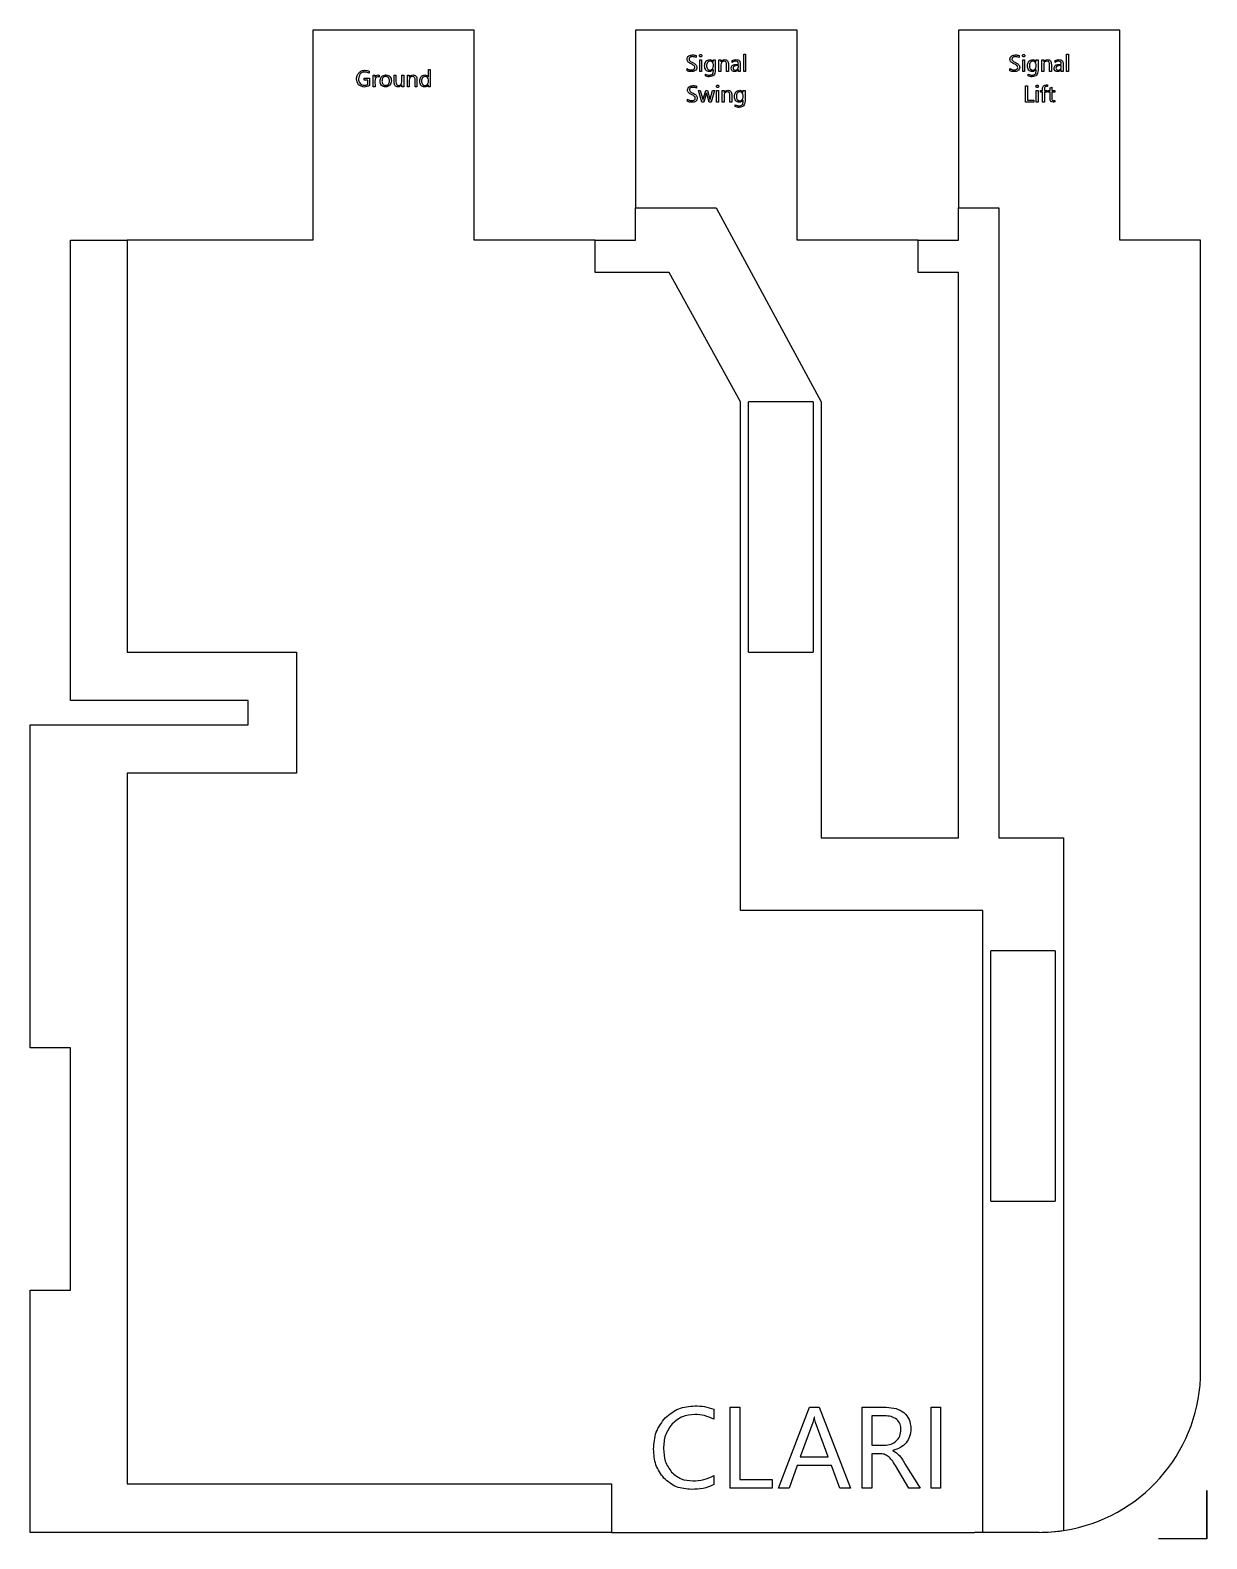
# Model space of a CAD drawing. Header units: millimetres. Extents: x 6 to 36, y -4.2 to 14.8.
# Drawn here: x 28.71 to 36, y -4.15 to 5.19 of the extents above; entities that cross this region are included whole.
import ezdxf

# ---------------------------------------------------------------- set-up
doc = ezdxf.new("R2010")
doc.units = ezdxf.units.MM
doc.layers.add('CUT', color=20, linetype='Continuous')
doc.layers.add('RASTER', color=100, linetype='Continuous')

msp = doc.modelspace()

# ---------------------------------------------------------------- linework, layer by layer
at = {"layer": 'CUT', "linetype": 'Continuous', "lineweight": 25}
for p, q in [((30.457, 5.1901), (30.457, 3.8901)), ((31.457, 5.1901), (30.457, 5.1901)), ((31.457, 3.8901), (31.457, 5.1901)), ((32.457, 5.1901), (32.457, 4.0901)), ((33.457, 5.1901), (32.457, 5.1901)), ((33.457, 3.8901), (33.457, 5.1901)), ((34.457, 5.1901), (34.457, 4.0901)), ((35.457, 5.1901), (34.457, 5.1901)), ((35.457, 3.8901), (35.457, 5.1901)), ((32.457, 3.8901), (32.457, 4.0901)), ((34.457, 3.8901), (34.457, 4.0901)), ((28.957, 1.0401), (28.957, 3.8901)), ((28.957, 3.8901), (29.307, 3.8901)), ((30.457, 3.8901), (29.307, 3.8901)), ((32.207, 3.8901), (31.457, 3.8901)), ((32.207, 3.8901), (32.457, 3.8901)), ((34.207, 3.8901), (33.457, 3.8901)), ((34.207, 3.8901), (34.457, 3.8901)), ((35.957, 3.8901), (35.457, 3.8901)), ((35.957, -3.1099), (35.957, 3.8901)), ((33.157, 1.3401), (33.157, 2.8901)), ((33.557, 2.8901), (33.157, 2.8901)), ((33.557, 2.8901), (33.557, 1.3401)), ((33.157, 1.3401), (33.557, 1.3401)), ((30.057, 1.0401), (28.957, 1.0401)), ((30.057, 0.8901), (30.057, 1.0401)), ((28.707, 0.8901), (30.057, 0.8901)), ((28.707, -1.1099), (28.707, 0.8901)), ((34.657, -2.0599), (34.657, -0.5099)), ((35.057, -0.5099), (34.657, -0.5099)), ((35.057, -0.5099), (35.057, -2.0599)), ((28.957, -1.1099), (28.707, -1.1099)), ((28.957, -2.6099), (28.957, -1.1099)), ((34.657, -2.0599), (35.057, -2.0599)), ((28.707, -2.6099), (28.957, -2.6099)), ((28.707, -4.1099), (28.707, -2.6099)), ((32.307, -4.1099), (28.707, -4.1099)), ((32.307, -4.1099), (34.557, -4.1099)), ((34.957, -4.1099), (34.557, -4.1099))]:
    msp.add_line(p, q, dxfattribs=at)
at = {"layer": 'CUT'}
for q in [(35.9955, -3.8501), (35.6955, -4.1501)]:
    msp.add_line((35.9955, -4.1501), q, dxfattribs=at)
at = {"layer": 'CUT', "linetype": 'Continuous', "lineweight": 25}
for start, end in [(281.53696, 0), (270, 281.53696)]:
    msp.add_arc((34.957, -3.1099), 1, start, end, dxfattribs=at)
at = {"layer": 'RASTER', "linetype": 'Continuous', "lineweight": 25}
for p, q in [((32.7757, 4.9391), (32.7757, 4.9529)), ((32.8321, 5.0332), (32.8321, 5.02)), ((32.8547, 4.9351), (32.8547, 5.0065)), ((32.8547, 5.0065), (32.8661, 5.0065)), ((32.8661, 5.0065), (32.8661, 4.9351)), ((32.9388, 5.0065), (32.9502, 5.0065)), ((32.9388, 4.9966), (32.9388, 5.0065)), ((32.9388, 4.9674), (32.9388, 4.9779)), ((32.9502, 5.0065), (32.9502, 4.9408)), ((32.9734, 5.0065), (32.9848, 5.0065)), ((32.9734, 4.9351), (32.9734, 5.0065)), ((32.9848, 5.0065), (32.9848, 4.9947)), ((32.9848, 4.9758), (32.9848, 4.9351)), ((33.0212, 4.9351), (33.0212, 4.9758)), ((33.0327, 4.9788), (33.0327, 4.9351)), ((33.0559, 4.9898), (33.0559, 5.0015)), ((33.0725, 4.9774), (33.0939, 4.9804)), ((33.0939, 4.9713), (33.0767, 4.9689)), ((33.0939, 4.9641), (33.0939, 4.9713)), ((33.1053, 4.9816), (33.1053, 4.9351)), ((33.1269, 4.9351), (33.1269, 5.0409)), ((33.1269, 5.0409), (33.1383, 5.0409)), ((33.1383, 5.0409), (33.1383, 4.9351)), ((34.7757, 4.9392), (34.7757, 4.953)), ((34.8322, 5.0333), (34.8322, 5.0201)), ((34.8547, 4.9351), (34.8547, 5.0065)), ((34.8547, 5.0065), (34.8662, 5.0065)), ((34.8662, 5.0065), (34.8662, 4.9351)), ((34.9388, 5.0065), (34.9503, 5.0065)), ((34.9388, 4.9966), (34.9388, 5.0065)), ((34.9388, 4.9674), (34.9388, 4.9779)), ((34.9503, 5.0065), (34.9503, 4.9408)), ((34.9734, 5.0065), (34.9849, 5.0065)), ((34.9734, 4.9351), (34.9734, 5.0065)), ((34.9849, 5.0065), (34.9849, 4.9947)), ((34.9849, 4.9758), (34.9849, 4.9351)), ((35.0213, 4.9351), (35.0213, 4.9758)), ((35.0327, 4.9788), (35.0327, 4.9351)), ((35.0559, 4.9898), (35.0559, 5.0015)), ((35.0725, 4.9773), (35.0939, 4.9803)), ((35.0939, 4.9712), (35.0767, 4.9688)), ((35.0939, 4.9641), (35.0939, 4.9712)), ((35.1054, 4.9815), (35.1054, 4.9351)), ((35.1269, 4.9351), (35.1269, 5.0408)), ((35.1269, 5.0408), (35.1384, 5.0408)), ((35.1384, 5.0408), (35.1383, 4.9351)), ((30.7762, 4.8816), (30.7762, 4.8922)), ((30.7762, 4.8922), (30.8098, 4.8922)), ((30.7981, 4.8816), (30.7762, 4.8816)), ((30.7981, 4.8535), (30.7981, 4.8816)), ((30.8078, 4.9364), (30.8078, 4.9234)), ((30.8098, 4.8922), (30.8098, 4.8469)), ((30.8315, 4.9114), (30.8429, 4.9115)), ((30.8315, 4.84), (30.8315, 4.9114)), ((30.8429, 4.9115), (30.8429, 4.8967)), ((30.8429, 4.8764), (30.843, 4.84)), ((30.8687, 4.9118), (30.8687, 4.8999)), ((30.9614, 4.9115), (30.9728, 4.9116)), ((30.9614, 4.8689), (30.9614, 4.9115)), ((30.9728, 4.9116), (30.9728, 4.8707)), ((31.0092, 4.9116), (31.0207, 4.9116)), ((31.0093, 4.8704), (31.0092, 4.9116)), ((31.0207, 4.9116), (31.0207, 4.8402)), ((31.0438, 4.9116), (31.0552, 4.9116)), ((31.0438, 4.8402), (31.0438, 4.9116)), ((31.0552, 4.9116), (31.0552, 4.8998)), ((31.0552, 4.8809), (31.0552, 4.8402)), ((31.0916, 4.8402), (31.0916, 4.881)), ((31.1031, 4.8839), (31.1031, 4.8402)), ((31.1741, 4.946), (31.1855, 4.946)), ((31.1741, 4.9018), (31.1741, 4.946)), ((31.1741, 4.8726), (31.1741, 4.8831)), ((31.1855, 4.946), (31.1856, 4.8403)), ((32.8661, 4.9351), (32.8547, 4.9351)), ((32.8894, 4.9065), (32.8894, 4.9179)), ((32.9388, 4.9393), (32.9388, 4.9471)), ((32.9848, 4.9351), (32.9734, 4.9351)), ((33.0327, 4.9351), (33.0212, 4.9351)), ((33.0939, 4.9351), (33.0939, 4.9463)), ((33.1053, 4.9351), (33.0939, 4.9351)), ((33.1383, 4.9351), (33.1269, 4.9351)), ((34.8662, 4.9351), (34.8547, 4.9351)), ((34.8895, 4.9065), (34.8895, 4.918)), ((34.9388, 4.9393), (34.9388, 4.9471)), ((34.9849, 4.9351), (34.9734, 4.9351)), ((35.0327, 4.9351), (35.0213, 4.9351)), ((35.0939, 4.9351), (35.0939, 4.9462)), ((35.1054, 4.9351), (35.0939, 4.9351)), ((35.1383, 4.9351), (35.1269, 4.9351)), ((30.843, 4.84), (30.8315, 4.84)), ((31.0093, 4.8402), (31.0093, 4.8515)), ((31.0207, 4.8402), (31.0093, 4.8402)), ((31.0552, 4.8402), (31.0438, 4.8402)), ((31.1031, 4.8402), (31.0916, 4.8402)), ((31.1741, 4.8403), (31.1741, 4.8524)), ((31.1856, 4.8403), (31.1741, 4.8403)), ((32.8351, 4.8433), (32.8351, 4.8301)), ((32.8459, 4.8165), (32.8579, 4.8165)), ((32.8675, 4.7451), (32.8459, 4.8165)), ((32.8579, 4.8165), (32.8727, 4.7629)), ((32.8755, 4.763), (32.8919, 4.8166)), ((32.8949, 4.7964), (32.879, 4.7451)), ((32.8919, 4.8166), (32.9024, 4.8166)), ((32.9125, 4.7451), (32.8978, 4.7963)), ((32.9024, 4.8166), (32.9172, 4.7627)), ((32.92, 4.7627), (32.9345, 4.8166)), ((32.9458, 4.8166), (32.9244, 4.7451)), ((32.9345, 4.8166), (32.9458, 4.8166)), ((32.959, 4.7452), (32.959, 4.8166)), ((32.959, 4.8166), (32.9705, 4.8166)), ((32.9705, 4.8166), (32.9705, 4.7452)), ((32.9936, 4.8166), (33.005, 4.8166)), ((32.9936, 4.7452), (32.9936, 4.8166)), ((33.005, 4.8166), (33.005, 4.8047)), ((33.005, 4.7859), (33.0051, 4.7452)), ((33.0415, 4.7452), (33.0415, 4.7859)), ((33.0529, 4.7888), (33.0529, 4.7452)), ((33.1239, 4.8166), (33.1354, 4.8166)), ((33.1239, 4.8067), (33.1239, 4.8166)), ((33.1239, 4.7775), (33.1239, 4.788)), ((33.1354, 4.8166), (33.1354, 4.7509)), ((34.8729, 4.8452), (34.8847, 4.8452)), ((34.8729, 4.7452), (34.8729, 4.8452)), ((34.8847, 4.8452), (34.8846, 4.7558)), ((34.9386, 4.7452), (34.9386, 4.8166)), ((34.9386, 4.8166), (34.9501, 4.8166)), ((34.9501, 4.8166), (34.9501, 4.7452)), ((34.9653, 4.8166), (34.9775, 4.8166)), ((34.9653, 4.8068), (34.9653, 4.8166)), ((34.9775, 4.8068), (34.9653, 4.8068)), ((34.9775, 4.8166), (34.9775, 4.8281)), ((34.9775, 4.7451), (34.9775, 4.8068)), ((34.9889, 4.8276), (34.9889, 4.8166)), ((34.9889, 4.8166), (35.0056, 4.8166)), ((34.9889, 4.8068), (34.9889, 4.7451)), ((35.0056, 4.8068), (34.9889, 4.8068)), ((35.0056, 4.8166), (35.0056, 4.8068)), ((35.0085, 4.8511), (35.0085, 4.8408)), ((35.0119, 4.8166), (35.0242, 4.8165)), ((35.0119, 4.8068), (35.0119, 4.8166)), ((35.0242, 4.8068), (35.0119, 4.8068)), ((35.0242, 4.834), (35.0356, 4.8377)), ((35.0242, 4.8165), (35.0242, 4.834)), ((35.0242, 4.7645), (35.0242, 4.8068)), ((35.0356, 4.8377), (35.0356, 4.8165)), ((35.0356, 4.8165), (35.0536, 4.8165)), ((35.0356, 4.8068), (35.0356, 4.7665)), ((35.0536, 4.8068), (35.0356, 4.8068)), ((35.0536, 4.8165), (35.0536, 4.8068)), ((32.7787, 4.7492), (32.7787, 4.763)), ((32.879, 4.7451), (32.8675, 4.7451)), ((32.8737, 4.7564), (32.8742, 4.7564)), ((32.9244, 4.7451), (32.9125, 4.7451)), ((32.9182, 4.7563), (32.9188, 4.7563)), ((32.9705, 4.7452), (32.959, 4.7452)), ((33.0051, 4.7452), (32.9936, 4.7452)), ((33.0529, 4.7452), (33.0415, 4.7452)), ((33.0746, 4.7166), (33.0746, 4.728)), ((33.124, 4.7494), (33.124, 4.7572)), ((34.9248, 4.7452), (34.8729, 4.7452)), ((34.8846, 4.7558), (34.9248, 4.7558)), ((34.9248, 4.7558), (34.9248, 4.7452)), ((34.9501, 4.7452), (34.9386, 4.7452)), ((34.9889, 4.7451), (34.9775, 4.7451)), ((35.0536, 4.7556), (35.0536, 4.7458)), ((32.457, 4.0901), (32.957, 4.0901)), ((32.457, 3.8901), (32.457, 4.0901)), ((32.957, 4.0901), (33.607, 2.8901)), ((34.457, 4.0901), (34.707, 4.0901)), ((34.457, 3.8901), (34.457, 4.0901)), ((34.707, 4.0901), (34.707, 0.1901)), ((28.957, 1.0401), (28.957, 3.8901)), ((28.957, 3.8901), (29.307, 3.8901)), ((29.307, 3.8901), (29.307, 1.3401)), ((32.207, 3.6901), (32.207, 3.8901)), ((32.207, 3.8901), (32.457, 3.8901)), ((34.207, 3.6901), (34.207, 3.8901)), ((34.207, 3.8901), (34.457, 3.8901)), ((32.6654, 3.6901), (32.207, 3.6901)), ((33.107, 2.8901), (32.6654, 3.6901)), ((34.457, 3.6901), (34.207, 3.6901)), ((34.457, 0.1901), (34.457, 3.6901)), ((33.107, -0.2599), (33.107, 2.8901)), ((33.607, 2.8901), (33.607, 2.1401)), ((33.607, 2.1401), (33.607, 0.1901)), ((29.307, 1.3401), (30.357, 1.3401)), ((30.357, 1.3401), (30.357, 0.5901)), ((30.057, 1.0401), (28.957, 1.0401)), ((30.057, 0.8901), (30.057, 1.0401)), ((28.707, 0.8901), (30.057, 0.8901)), ((28.707, -1.1099), (28.707, 0.8901)), ((29.307, 0.5901), (29.307, -3.8099)), ((30.357, 0.5901), (29.307, 0.5901)), ((33.607, 0.1901), (34.457, 0.1901)), ((34.707, 0.1901), (35.107, 0.1901)), ((35.107, 0.1901), (35.107, -4.0986)), ((34.607, -0.2599), (33.107, -0.2599)), ((34.607, -4.1099), (34.607, -0.2599)), ((28.957, -1.1099), (28.707, -1.1099)), ((28.957, -2.6099), (28.957, -1.1099)), ((28.707, -2.6099), (28.957, -2.6099)), ((28.707, -4.1099), (28.707, -2.6099)), ((32.9419, -3.3478), (32.9419, -3.4102)), ((33.0437, -3.3356), (33.1023, -3.3356)), ((33.0437, -3.8356), (33.0437, -3.3356)), ((33.1023, -3.3356), (33.1023, -3.7826)), ((33.3425, -3.8356), (33.5343, -3.3356)), ((33.5343, -3.3356), (33.595, -3.3356)), ((33.595, -3.3356), (33.7874, -3.8356)), ((33.861, -3.3356), (34.0102, -3.3356)), ((33.861, -3.8356), (33.861, -3.3356)), ((34.2881, -3.8356), (34.2881, -3.3356)), ((34.2881, -3.3356), (34.3467, -3.3356)), ((34.3467, -3.3356), (34.3467, -3.8356)), ((33.5549, -3.4298), (33.4771, -3.6428)), ((33.5643, -3.3963), (33.5629, -3.3963)), ((33.6504, -3.6428), (33.5719, -3.4298)), ((33.9196, -3.3886), (33.9196, -3.5699)), ((33.9998, -3.3886), (33.9196, -3.3886)), ((33.9196, -3.5699), (33.9991, -3.5699)), ((33.9196, -3.6229), (33.9196, -3.8356)), ((33.9677, -3.6229), (33.9196, -3.6229)), ((34.0514, -3.6034), (34.0514, -3.6048)), ((33.4576, -3.6954), (33.4077, -3.8356)), ((33.6696, -3.6954), (33.4576, -3.6954)), ((33.4771, -3.6428), (33.6504, -3.6428)), ((33.7226, -3.8356), (33.6696, -3.6954)), ((34.1497, -3.8356), (34.066, -3.6954)), ((34.1256, -3.6853), (34.2194, -3.8356)), ((29.307, -3.8099), (32.307, -3.8099)), ((32.307, -3.8099), (32.307, -4.1099)), ((32.9419, -3.7579), (32.9419, -3.8147)), ((33.1023, -3.7826), (33.3031, -3.7826)), ((33.3031, -3.7826), (33.3031, -3.8356)), ((33.3031, -3.8356), (33.0437, -3.8356)), ((33.4077, -3.8356), (33.3425, -3.8356)), ((33.7874, -3.8356), (33.7226, -3.8356)), ((33.9196, -3.8356), (33.861, -3.8356)), ((34.2194, -3.8356), (34.1497, -3.8356)), ((34.3467, -3.8356), (34.2881, -3.8356)), ((32.307, -4.1099), (28.707, -4.1099)), ((34.957, -4.1099), (34.607, -4.1099))]:
    msp.add_line(p, q, dxfattribs=at)
at = {"layer": 'RASTER'}
for p, q in [((35.9955, -3.8501), (35.9955, -4.1501)), ((35.9955, -4.1501), (35.6955, -4.1501))]:
    msp.add_line(p, q, dxfattribs=at)
at = {"layer": 'RASTER', "linetype": 'Continuous', "lineweight": 25}
msp.add_arc((34.957, -3.1099), 1, 270, 278.62693, dxfattribs=at)
for points in [[(32.7757, 4.9529), (32.7775, 4.9515), (32.7794, 4.9502), (32.7814, 4.9492)], [(32.7758, 5.0101), (32.776, 5.0142), (32.777, 5.0182), (32.7788, 5.0219)], [(32.7778, 5.0003), (32.7766, 5.0035), (32.776, 5.0067), (32.7758, 5.0101)], [(32.783, 4.9929), (32.7809, 4.9951), (32.7792, 4.9976), (32.7778, 5.0003)], [(32.7788, 5.0219), (32.781, 5.0252), (32.7836, 5.0279), (32.7867, 5.0303)], [(32.7909, 4.9869), (32.7881, 4.9887), (32.7855, 4.9907), (32.783, 4.9929)], [(32.7867, 5.0303), (32.7902, 5.0324), (32.7939, 5.034), (32.7978, 5.0352)], [(32.79, 5.0181), (32.7888, 5.0159), (32.7882, 5.0136), (32.7881, 5.0111)], [(32.7881, 5.0111), (32.7882, 5.0088), (32.7887, 5.0066), (32.7895, 5.0045)], [(32.7895, 5.0045), (32.7907, 5.0026), (32.7921, 5.0009), (32.7938, 4.9994)], [(32.7949, 5.0227), (32.793, 5.0215), (32.7913, 5.0199), (32.79, 5.0181)], [(32.8007, 4.9815), (32.7974, 4.9832), (32.7941, 4.985), (32.7909, 4.9869)], [(32.7938, 4.9994), (32.7959, 4.9977), (32.7982, 4.9962), (32.8006, 4.9949)], [(32.8017, 5.0254), (32.7993, 5.0248), (32.797, 5.0239), (32.7949, 5.0227)], [(32.7978, 5.0352), (32.802, 5.0361), (32.8063, 5.0366), (32.8106, 5.0368)], [(32.8006, 4.9949), (32.8036, 4.9933), (32.8067, 4.9917), (32.8098, 4.9902)], [(32.8099, 4.9768), (32.8068, 4.9784), (32.8038, 4.98), (32.8007, 4.9815)], [(32.8094, 5.0262), (32.8068, 5.0261), (32.8042, 5.0258), (32.8017, 5.0254)], [(32.8321, 5.02), (32.825, 5.0239), (32.8174, 5.0258), (32.8094, 5.0262)], [(32.8098, 4.9902), (32.8133, 4.9884), (32.8166, 4.9866), (32.82, 4.9846)], [(32.8173, 4.972), (32.815, 4.9738), (32.8125, 4.9753), (32.8099, 4.9768)], [(32.8106, 5.0368), (32.818, 5.0367), (32.8252, 5.0357), (32.8321, 5.0332)], [(32.8222, 4.9665), (32.8209, 4.9686), (32.8192, 4.9704), (32.8173, 4.972)], [(32.8187, 4.948), (32.8219, 4.9511), (32.8237, 4.955), (32.824, 4.9595)], [(32.82, 4.9846), (32.823, 4.9827), (32.8258, 4.9805), (32.8284, 4.9781)], [(32.824, 4.9595), (32.8239, 4.962), (32.8233, 4.9643), (32.8222, 4.9665)], [(32.8284, 4.9781), (32.8307, 4.9757), (32.8326, 4.9731), (32.8342, 4.9702)], [(32.8363, 4.9603), (32.8361, 4.956), (32.8352, 4.9518), (32.8334, 4.9478)], [(32.8342, 4.9702), (32.8355, 4.9671), (32.8362, 4.9638), (32.8363, 4.9603)], [(32.8532, 5.032), (32.8533, 5.034), (32.854, 5.0358), (32.8553, 5.0374)], [(32.8553, 5.0267), (32.854, 5.0283), (32.8533, 5.03), (32.8532, 5.032)], [(32.8553, 5.0374), (32.8569, 5.0386), (32.8586, 5.0393), (32.8606, 5.0395)], [(32.8606, 5.0246), (32.8586, 5.0248), (32.8569, 5.0255), (32.8553, 5.0267)], [(32.8606, 5.0395), (32.8625, 5.0393), (32.8643, 5.0386), (32.8659, 5.0374)], [(32.8659, 5.0268), (32.8643, 5.0255), (32.8626, 5.0248), (32.8606, 5.0246)], [(32.8659, 5.0374), (32.8672, 5.0358), (32.8679, 5.034), (32.8681, 5.032)], [(32.8681, 5.032), (32.8679, 5.0301), (32.8672, 5.0283), (32.8659, 5.0268)], [(32.8844, 4.9685), (32.8849, 4.9789), (32.8877, 4.9886), (32.8932, 4.9974)], [(32.8925, 4.9429), (32.8875, 4.9507), (32.8849, 4.9592), (32.8844, 4.9685)], [(32.8932, 4.9974), (32.8998, 5.0039), (32.9079, 5.0074), (32.9171, 5.0082)], [(32.9021, 4.9909), (32.8983, 4.9842), (32.8964, 4.977), (32.8961, 4.9693)], [(32.8961, 4.9693), (32.8964, 4.9624), (32.8983, 4.956), (32.9019, 4.9502)], [(32.9187, 4.9986), (32.9122, 4.998), (32.9067, 4.9955), (32.9021, 4.9909)], [(32.9171, 5.0082), (32.9259, 5.0073), (32.933, 5.0035), (32.9385, 4.9966)], [(32.9331, 4.9925), (32.9289, 4.9961), (32.9241, 4.9981), (32.9187, 4.9986)], [(32.9328, 4.9499), (32.9365, 4.9551), (32.9384, 4.961), (32.9388, 4.9674)], [(32.9388, 4.9779), (32.9383, 4.9834), (32.9364, 4.9882), (32.9331, 4.9925)], [(32.9904, 4.9921), (32.987, 4.9872), (32.9852, 4.9818), (32.9848, 4.9758)], [(32.9851, 4.9947), (32.991, 5.0025), (32.9988, 5.007), (33.0085, 5.0082)], [(33.0046, 4.9986), (32.9992, 4.998), (32.9944, 4.9959), (32.9904, 4.9921)], [(33.0085, 5.0082), (33.0154, 5.0077), (33.0214, 5.0053), (33.0265, 5.0006)], [(33.0265, 5.0006), (33.0305, 4.9939), (33.0324, 4.9866), (33.0327, 4.9788)], [(33.055, 4.9391), (33.0513, 4.9434), (33.0493, 4.9484), (33.0489, 4.9541)], [(33.0559, 5.0015), (33.0635, 5.0055), (33.0716, 5.0077), (33.0802, 5.0082)], [(33.0792, 4.9986), (33.0706, 4.9978), (33.0629, 4.9949), (33.0559, 4.9898)], [(33.0647, 4.9649), (33.062, 4.9622), (33.0608, 4.9588), (33.0606, 4.9549)], [(33.0606, 4.9549), (33.0609, 4.9517), (33.0622, 4.9488), (33.0644, 4.9464)], [(33.0767, 4.9689), (33.0725, 4.9682), (33.0684, 4.967), (33.0647, 4.9649)], [(33.0884, 4.949), (33.0917, 4.9535), (33.0935, 4.9586), (33.0939, 4.9641)], [(34.7757, 4.953), (34.7775, 4.9516), (34.7794, 4.9503), (34.7814, 4.9492)], [(34.7759, 5.0101), (34.7761, 5.0143), (34.7771, 5.0183), (34.7789, 5.022)], [(34.7778, 5.0004), (34.7766, 5.0035), (34.776, 5.0068), (34.7759, 5.0101)], [(34.7831, 4.993), (34.781, 4.9952), (34.7792, 4.9977), (34.7778, 5.0004)], [(34.7789, 5.022), (34.781, 5.0252), (34.7837, 5.028), (34.7868, 5.0303)], [(34.7909, 4.987), (34.7881, 4.9887), (34.7855, 4.9907), (34.7831, 4.993)], [(34.7868, 5.0303), (34.7903, 5.0324), (34.794, 5.0341), (34.7979, 5.0352)], [(34.79, 5.0181), (34.7889, 5.016), (34.7883, 5.0136), (34.7881, 5.0112)], [(34.7881, 5.0112), (34.7882, 5.0089), (34.7887, 5.0067), (34.7896, 5.0045)], [(34.7896, 5.0045), (34.7907, 5.0026), (34.7921, 5.0009), (34.7938, 4.9994)], [(34.7949, 5.0228), (34.793, 5.0215), (34.7914, 5.02), (34.79, 5.0181)], [(34.8007, 4.9816), (34.7974, 4.9833), (34.7941, 4.9851), (34.7909, 4.987)], [(34.7938, 4.9994), (34.7959, 4.9978), (34.7982, 4.9963), (34.8006, 4.995)], [(34.8018, 5.0254), (34.7994, 5.0248), (34.7971, 5.024), (34.7949, 5.0228)], [(34.7979, 5.0352), (34.8021, 5.0362), (34.8063, 5.0367), (34.8106, 5.0368)], [(34.8006, 4.995), (34.8037, 4.9934), (34.8067, 4.9918), (34.8098, 4.9902)], [(34.8099, 4.9768), (34.8069, 4.9784), (34.8038, 4.98), (34.8007, 4.9816)], [(34.8094, 5.0262), (34.8068, 5.0262), (34.8043, 5.0259), (34.8018, 5.0254)], [(34.8322, 5.0201), (34.8251, 5.0239), (34.8175, 5.0259), (34.8094, 5.0262)], [(34.8098, 4.9902), (34.8133, 4.9885), (34.8167, 4.9866), (34.82, 4.9847)], [(34.8174, 4.9721), (34.815, 4.9738), (34.8125, 4.9754), (34.8099, 4.9768)], [(34.8106, 5.0368), (34.818, 5.0368), (34.8252, 5.0357), (34.8322, 5.0333)], [(34.8223, 4.9666), (34.8209, 4.9686), (34.8192, 4.9705), (34.8174, 4.9721)], [(34.8187, 4.948), (34.8219, 4.9512), (34.8237, 4.955), (34.8241, 4.9595)], [(34.82, 4.9847), (34.823, 4.9827), (34.8258, 4.9806), (34.8284, 4.9782)], [(34.8241, 4.9595), (34.8239, 4.962), (34.8234, 4.9644), (34.8223, 4.9666)], [(34.8284, 4.9782), (34.8307, 4.9758), (34.8326, 4.9732), (34.8342, 4.9703)], [(34.8363, 4.9604), (34.8362, 4.956), (34.8352, 4.9518), (34.8334, 4.9479)], [(34.8342, 4.9703), (34.8355, 4.9671), (34.8362, 4.9638), (34.8363, 4.9604)], [(34.8532, 5.0321), (34.8534, 5.0341), (34.8541, 5.0359), (34.8554, 5.0374)], [(34.8554, 5.0268), (34.8541, 5.0283), (34.8534, 5.0301), (34.8532, 5.0321)], [(34.8554, 5.0374), (34.8569, 5.0386), (34.8586, 5.0394), (34.8606, 5.0395)], [(34.8606, 5.0247), (34.8587, 5.0248), (34.8569, 5.0255), (34.8554, 5.0268)], [(34.8606, 5.0395), (34.8626, 5.0394), (34.8644, 5.0386), (34.8659, 5.0374)], [(34.8659, 5.0268), (34.8644, 5.0256), (34.8626, 5.0248), (34.8606, 5.0247)], [(34.8659, 5.0374), (34.8672, 5.0359), (34.868, 5.0341), (34.8681, 5.0321)], [(34.8681, 5.0321), (34.868, 5.0301), (34.8672, 5.0283), (34.8659, 5.0268)], [(34.8844, 4.9685), (34.8849, 4.979), (34.8877, 4.9886), (34.8932, 4.9975)], [(34.8926, 4.943), (34.8875, 4.9507), (34.8849, 4.9593), (34.8844, 4.9685)], [(34.8932, 4.9975), (34.8999, 5.0039), (34.9079, 5.0074), (34.9172, 5.0082)], [(34.9022, 4.9909), (34.8983, 4.9842), (34.8964, 4.977), (34.8962, 4.9693)], [(34.8962, 4.9693), (34.8965, 4.9624), (34.8983, 4.956), (34.9019, 4.9502)], [(34.9188, 4.9986), (34.9123, 4.998), (34.9067, 4.9955), (34.9022, 4.9909)], [(34.9172, 5.0082), (34.9259, 5.0073), (34.9331, 5.0035), (34.9386, 4.9966)], [(34.9331, 4.9925), (34.929, 4.9961), (34.9242, 4.9981), (34.9188, 4.9986)], [(34.9328, 4.9499), (34.9365, 4.9551), (34.9384, 4.961), (34.9388, 4.9674)], [(34.9388, 4.9779), (34.9384, 4.9834), (34.9365, 4.9882), (34.9331, 4.9925)], [(34.9905, 4.9921), (34.9871, 4.9872), (34.9852, 4.9818), (34.9849, 4.9758)], [(34.9851, 4.9947), (34.9911, 5.0025), (34.9989, 5.007), (35.0086, 5.0082)], [(35.0047, 4.9986), (34.9992, 4.998), (34.9945, 4.9959), (34.9905, 4.9921)], [(35.0086, 5.0082), (35.0155, 5.0077), (35.0215, 5.0053), (35.0265, 5.0006)], [(35.0265, 5.0006), (35.0305, 4.9939), (35.0325, 4.9866), (35.0327, 4.9788)], [(35.055, 4.9391), (35.0513, 4.9434), (35.0494, 4.9484), (35.0489, 4.9541)], [(35.0559, 5.0015), (35.0635, 5.0055), (35.0716, 5.0077), (35.0802, 5.0082)], [(35.0792, 4.9985), (35.0707, 4.9978), (35.0629, 4.9948), (35.0559, 4.9898)], [(35.0647, 4.9649), (35.0621, 4.9621), (35.0608, 4.9588), (35.0607, 4.9549)], [(35.0607, 4.9549), (35.061, 4.9516), (35.0622, 4.9488), (35.0644, 4.9464)], [(35.0767, 4.9688), (35.0725, 4.9682), (35.0685, 4.9669), (35.0647, 4.9649)], [(35.0884, 4.949), (35.0917, 4.9535), (35.0935, 4.9585), (35.0939, 4.9641)], [(30.7417, 4.8521), (30.7336, 4.8629), (30.7293, 4.8751), (30.7285, 4.8886)], [(30.7515, 4.9195), (30.745, 4.9106), (30.7415, 4.9005), (30.7408, 4.8895)], [(30.7408, 4.8895), (30.7413, 4.8786), (30.7445, 4.8686), (30.7508, 4.8597)], [(30.7508, 4.8597), (30.7586, 4.8531), (30.7676, 4.8496), (30.7778, 4.8489)], [(30.779, 4.9311), (30.7686, 4.9302), (30.7594, 4.9264), (30.7515, 4.9195)], [(30.8078, 4.9234), (30.7988, 4.9281), (30.7892, 4.9306), (30.779, 4.9311)], [(30.7803, 4.9417), (30.7898, 4.9414), (30.7989, 4.9397), (30.8078, 4.9364)], [(30.8478, 4.8953), (30.8447, 4.8894), (30.8432, 4.8831), (30.8429, 4.8764)], [(30.8432, 4.8967), (30.8449, 4.9012), (30.8473, 4.9051), (30.8507, 4.9085)], [(30.8601, 4.9022), (30.8551, 4.9015), (30.8511, 4.8991), (30.8478, 4.8953)], [(30.8507, 4.9085), (30.854, 4.9109), (30.8578, 4.9123), (30.8619, 4.9127)], [(30.8687, 4.8999), (30.8661, 4.9014), (30.8632, 4.9021), (30.8601, 4.9022)], [(30.8619, 4.9127), (30.8642, 4.9127), (30.8665, 4.9124), (30.8687, 4.9118)], [(30.8744, 4.8749), (30.8749, 4.8853), (30.8781, 4.8947), (30.8842, 4.903)], [(30.8839, 4.8484), (30.8781, 4.8563), (30.875, 4.8652), (30.8744, 4.8749)], [(30.8842, 4.903), (30.892, 4.9092), (30.9008, 4.9125), (30.9108, 4.9132)], [(30.8925, 4.896), (30.8885, 4.8898), (30.8864, 4.8829), (30.8861, 4.8754)], [(30.8861, 4.8754), (30.8865, 4.8681), (30.8885, 4.8614), (30.8926, 4.8554)], [(30.9099, 4.9036), (30.9033, 4.903), (30.8974, 4.9006), (30.8925, 4.896)], [(30.927, 4.8963), (30.9222, 4.9008), (30.9165, 4.9031), (30.9099, 4.9036)], [(30.9108, 4.9132), (30.9202, 4.9126), (30.9285, 4.9094), (30.9357, 4.9034)], [(30.933, 4.8757), (30.9327, 4.8831), (30.9308, 4.89), (30.927, 4.8963)], [(30.927, 4.8552), (30.9309, 4.8615), (30.9327, 4.8683), (30.933, 4.8757)], [(30.9447, 4.8761), (30.9441, 4.866), (30.941, 4.8569), (30.9351, 4.8487)], [(30.9357, 4.9034), (30.9414, 4.8952), (30.9442, 4.8861), (30.9447, 4.8761)], [(31.0039, 4.8543), (31.0072, 4.8591), (31.0089, 4.8645), (31.0093, 4.8704)], [(31.0608, 4.8972), (31.0574, 4.8923), (31.0556, 4.8869), (31.0552, 4.8809)], [(31.0555, 4.8998), (31.0614, 4.9076), (31.0692, 4.9121), (31.0789, 4.9133)], [(31.075, 4.9037), (31.0695, 4.9031), (31.0648, 4.901), (31.0608, 4.8972)], [(31.0789, 4.9133), (31.0858, 4.9128), (31.0918, 4.9104), (31.0968, 4.9058)], [(31.0968, 4.9058), (31.1009, 4.8991), (31.1028, 4.8917), (31.1031, 4.8839)], [(31.1197, 4.8743), (31.1202, 4.8846), (31.1231, 4.8941), (31.1286, 4.9027)], [(31.1278, 4.8482), (31.1227, 4.8561), (31.1201, 4.8648), (31.1197, 4.8743)], [(31.1286, 4.9027), (31.1353, 4.909), (31.1432, 4.9126), (31.1524, 4.9134)], [(31.1374, 4.8961), (31.1336, 4.8895), (31.1317, 4.8824), (31.1314, 4.8749)], [(31.1314, 4.8749), (31.1317, 4.8679), (31.1336, 4.8613), (31.1372, 4.8554)], [(31.1539, 4.9037), (31.1474, 4.9032), (31.142, 4.9006), (31.1374, 4.8961)], [(31.1524, 4.9134), (31.1612, 4.9125), (31.1684, 4.9088), (31.1738, 4.9018)], [(31.1684, 4.8978), (31.1642, 4.9013), (31.1594, 4.9033), (31.1539, 4.9037)], [(31.1682, 4.8551), (31.1718, 4.8604), (31.1737, 4.8662), (31.1741, 4.8726)], [(31.1741, 4.8831), (31.1737, 4.8886), (31.1718, 4.8935), (31.1684, 4.8978)], [(32.7809, 4.9367), (32.7791, 4.9374), (32.7773, 4.9381), (32.7757, 4.9391)], [(32.7878, 4.9349), (32.7854, 4.9354), (32.7832, 4.936), (32.7809, 4.9367)], [(32.7814, 4.9492), (32.7837, 4.9481), (32.786, 4.9471), (32.7884, 4.9463)], [(32.7949, 4.9338), (32.7925, 4.9341), (32.7901, 4.9345), (32.7878, 4.9349)], [(32.7884, 4.9463), (32.7908, 4.9456), (32.7932, 4.945), (32.7957, 4.9446)], [(32.8007, 4.9334), (32.7988, 4.9335), (32.7968, 4.9336), (32.7949, 4.9338)], [(32.7957, 4.9446), (32.798, 4.9442), (32.8003, 4.944), (32.8025, 4.9439)], [(32.8143, 4.9348), (32.8098, 4.934), (32.8053, 4.9335), (32.8007, 4.9334)], [(32.8025, 4.9439), (32.8083, 4.9441), (32.8137, 4.9453), (32.8187, 4.948)], [(32.8256, 4.9395), (32.822, 4.9374), (32.8183, 4.9359), (32.8143, 4.9348)], [(32.8334, 4.9478), (32.8313, 4.9446), (32.8287, 4.9418), (32.8256, 4.9395)], [(32.8894, 4.9179), (32.8967, 4.9143), (32.9044, 4.912), (32.9125, 4.9113)], [(32.9126, 4.9015), (32.9046, 4.9018), (32.8969, 4.9034), (32.8894, 4.9065)], [(32.914, 4.9334), (32.9057, 4.9342), (32.8986, 4.9373), (32.8925, 4.9429)], [(32.9019, 4.9502), (32.9061, 4.946), (32.9112, 4.9436), (32.9171, 4.9431)], [(32.9385, 4.9471), (32.9323, 4.9391), (32.9241, 4.9345), (32.914, 4.9334)], [(32.9171, 4.9431), (32.9231, 4.9436), (32.9283, 4.9458), (32.9328, 4.9499)], [(33.0717, 4.9335), (33.0655, 4.9338), (33.0599, 4.9356), (33.055, 4.9391)], [(33.0644, 4.9464), (33.0674, 4.9443), (33.0707, 4.9433), (33.0743, 4.9431)], [(33.0936, 4.9463), (33.0881, 4.9389), (33.0808, 4.9346), (33.0717, 4.9335)], [(33.0743, 4.9431), (33.0796, 4.9435), (33.0843, 4.9455), (33.0884, 4.949)], [(34.7809, 4.9368), (34.7791, 4.9374), (34.7774, 4.9382), (34.7757, 4.9392)], [(34.7878, 4.935), (34.7855, 4.9355), (34.7832, 4.9361), (34.7809, 4.9368)], [(34.7814, 4.9492), (34.7837, 4.9482), (34.786, 4.9472), (34.7884, 4.9464)], [(34.7949, 4.9339), (34.7925, 4.9341), (34.7901, 4.9345), (34.7878, 4.935)], [(34.7884, 4.9464), (34.7908, 4.9457), (34.7933, 4.9451), (34.7957, 4.9446)], [(34.8008, 4.9335), (34.7988, 4.9335), (34.7968, 4.9337), (34.7949, 4.9339)], [(34.7957, 4.9446), (34.798, 4.9443), (34.8003, 4.9441), (34.8026, 4.944)], [(34.8143, 4.9349), (34.8098, 4.934), (34.8053, 4.9336), (34.8008, 4.9335)], [(34.8026, 4.944), (34.8083, 4.9441), (34.8137, 4.9453), (34.8187, 4.948)], [(34.8256, 4.9395), (34.8221, 4.9375), (34.8183, 4.9359), (34.8143, 4.9349)], [(34.8334, 4.9479), (34.8313, 4.9446), (34.8287, 4.9418), (34.8256, 4.9395)], [(34.8895, 4.918), (34.8967, 4.9143), (34.9044, 4.912), (34.9125, 4.9113)], [(34.9126, 4.9015), (34.9046, 4.9018), (34.8969, 4.9035), (34.8895, 4.9065)], [(34.914, 4.9334), (34.9058, 4.9342), (34.8986, 4.9373), (34.8926, 4.943)], [(34.9019, 4.9502), (34.9061, 4.946), (34.9112, 4.9436), (34.9171, 4.9431)], [(34.9386, 4.9471), (34.9323, 4.9391), (34.9241, 4.9345), (34.914, 4.9334)], [(34.9171, 4.9431), (34.9231, 4.9436), (34.9284, 4.9459), (34.9328, 4.9499)], [(35.0717, 4.9334), (35.0655, 4.9337), (35.06, 4.9355), (35.055, 4.9391)], [(35.0644, 4.9464), (35.0674, 4.9443), (35.0707, 4.9432), (35.0743, 4.943)], [(35.0936, 4.9462), (35.0882, 4.9388), (35.0808, 4.9345), (35.0717, 4.9334)], [(35.0743, 4.943), (35.0797, 4.9435), (35.0844, 4.9455), (35.0884, 4.949)], [(30.7764, 4.8383), (30.7634, 4.8393), (30.7518, 4.8438), (30.7417, 4.8521)], [(30.8098, 4.8469), (30.7993, 4.8418), (30.7881, 4.839), (30.7764, 4.8383)], [(30.7778, 4.8489), (30.7849, 4.8492), (30.7917, 4.8507), (30.7981, 4.8535)], [(30.9092, 4.8384), (30.8996, 4.8391), (30.8912, 4.8423), (30.8839, 4.8484)], [(30.8926, 4.8554), (30.8976, 4.851), (30.9034, 4.8486), (30.91, 4.848)], [(30.9351, 4.8487), (30.9276, 4.8425), (30.9189, 4.8391), (30.9092, 4.8384)], [(30.91, 4.848), (30.9165, 4.8485), (30.9222, 4.8508), (30.927, 4.8552)], [(31.009, 4.8515), (31.0036, 4.8439), (30.9962, 4.8396), (30.987, 4.8385)], [(30.9901, 4.8481), (30.9954, 4.8486), (31, 4.8507), (31.0039, 4.8543)], [(31.1493, 4.8386), (31.141, 4.8393), (31.1338, 4.8425), (31.1278, 4.8482)], [(31.1372, 4.8554), (31.1415, 4.8511), (31.1467, 4.8488), (31.1527, 4.8482)], [(31.1527, 4.8482), (31.1586, 4.8488), (31.1638, 4.8511), (31.1682, 4.8551)], [(32.7788, 4.8201), (32.779, 4.8243), (32.78, 4.8282), (32.7818, 4.832)], [(32.7807, 4.8104), (32.7796, 4.8135), (32.7789, 4.8167), (32.7788, 4.8201)], [(32.786, 4.8029), (32.7839, 4.8052), (32.7822, 4.8076), (32.7807, 4.8104)], [(32.7818, 4.832), (32.784, 4.8352), (32.7866, 4.838), (32.7897, 4.8403)], [(32.7939, 4.7969), (32.7911, 4.7987), (32.7885, 4.8007), (32.786, 4.8029)], [(32.7897, 4.8403), (32.7932, 4.8424), (32.7969, 4.844), (32.8008, 4.8452)], [(32.793, 4.8281), (32.7918, 4.8259), (32.7912, 4.8236), (32.7911, 4.8211)], [(32.7911, 4.8211), (32.7912, 4.8188), (32.7916, 4.8166), (32.7925, 4.8145)], [(32.7925, 4.8145), (32.7937, 4.8126), (32.7951, 4.8109), (32.7967, 4.8094)], [(32.7979, 4.8328), (32.796, 4.8315), (32.7943, 4.8299), (32.793, 4.8281)], [(32.8037, 4.7916), (32.8004, 4.7933), (32.7971, 4.7951), (32.7939, 4.7969)], [(32.7967, 4.8094), (32.7989, 4.8078), (32.8012, 4.8063), (32.8035, 4.805)], [(32.8047, 4.8354), (32.8023, 4.8348), (32.8, 4.834), (32.7979, 4.8328)], [(32.8008, 4.8452), (32.805, 4.8461), (32.8093, 4.8467), (32.8135, 4.8468)], [(32.8035, 4.805), (32.8066, 4.8033), (32.8097, 4.8018), (32.8128, 4.8002)], [(32.8129, 4.7868), (32.8098, 4.7884), (32.8067, 4.79), (32.8037, 4.7916)], [(32.8124, 4.8362), (32.8098, 4.8361), (32.8072, 4.8359), (32.8047, 4.8354)], [(32.8351, 4.8301), (32.828, 4.8339), (32.8204, 4.8359), (32.8124, 4.8362)], [(32.8128, 4.8002), (32.8162, 4.7985), (32.8196, 4.7966), (32.823, 4.7946)], [(32.8203, 4.7821), (32.818, 4.7838), (32.8155, 4.7854), (32.8129, 4.7868)], [(32.8135, 4.8468), (32.8209, 4.8468), (32.8281, 4.8457), (32.8351, 4.8433)], [(32.8252, 4.7766), (32.8239, 4.7786), (32.8222, 4.7805), (32.8203, 4.7821)], [(32.8217, 4.758), (32.8249, 4.7612), (32.8267, 4.765), (32.827, 4.7695)], [(32.823, 4.7946), (32.826, 4.7927), (32.8288, 4.7906), (32.8314, 4.7882)], [(32.827, 4.7695), (32.8269, 4.772), (32.8263, 4.7744), (32.8252, 4.7766)], [(32.8314, 4.7882), (32.8337, 4.7858), (32.8356, 4.7832), (32.8372, 4.7803)], [(32.8393, 4.7704), (32.8391, 4.766), (32.8382, 4.7618), (32.8364, 4.7579)], [(32.8372, 4.7803), (32.8385, 4.7771), (32.8391, 4.7738), (32.8393, 4.7704)], [(32.8964, 4.8029), (32.8961, 4.8007), (32.8956, 4.7985), (32.8949, 4.7964)], [(32.8978, 4.7963), (32.8973, 4.7984), (32.8969, 4.8006), (32.8967, 4.8029)], [(32.9575, 4.8421), (32.9576, 4.8441), (32.9584, 4.8459), (32.9596, 4.8474)], [(32.9596, 4.8368), (32.9584, 4.8383), (32.9576, 4.8401), (32.9575, 4.8421)], [(32.9596, 4.8474), (32.9612, 4.8487), (32.9629, 4.8494), (32.9649, 4.8495)], [(32.9649, 4.8347), (32.9629, 4.8349), (32.9612, 4.8356), (32.9596, 4.8368)], [(32.9649, 4.8495), (32.9669, 4.8494), (32.9686, 4.8487), (32.9702, 4.8474)], [(32.9702, 4.8369), (32.9687, 4.8356), (32.9669, 4.8349), (32.9649, 4.8347)], [(32.9702, 4.8474), (32.9715, 4.8459), (32.9722, 4.8441), (32.9724, 4.8421)], [(32.9724, 4.8421), (32.9722, 4.8401), (32.9715, 4.8384), (32.9702, 4.8369)], [(33.0107, 4.8022), (33.0073, 4.7973), (33.0054, 4.7918), (33.005, 4.7859)], [(33.0053, 4.8047), (33.0112, 4.8125), (33.019, 4.8171), (33.0288, 4.8182)], [(33.0248, 4.8086), (33.0194, 4.8081), (33.0147, 4.8059), (33.0107, 4.8022)], [(33.0288, 4.8182), (33.0356, 4.8178), (33.0416, 4.8153), (33.0467, 4.8107)], [(33.0467, 4.8107), (33.0507, 4.804), (33.0526, 4.7967), (33.0529, 4.7888)], [(33.0696, 4.7786), (33.07, 4.789), (33.0728, 4.7987), (33.0783, 4.8075)], [(33.0777, 4.753), (33.0726, 4.7608), (33.07, 4.7693), (33.0696, 4.7786)], [(33.0783, 4.8075), (33.085, 4.814), (33.093, 4.8175), (33.1023, 4.8183)], [(33.0873, 4.8009), (33.0834, 4.7943), (33.0815, 4.7871), (33.0813, 4.7793)], [(33.0813, 4.7793), (33.0816, 4.7725), (33.0834, 4.7661), (33.087, 4.7603)], [(33.1039, 4.8086), (33.0974, 4.8081), (33.0918, 4.8055), (33.0873, 4.8009)], [(33.1023, 4.8183), (33.111, 4.8174), (33.1182, 4.8136), (33.1237, 4.8067)], [(33.1182, 4.8026), (33.1141, 4.8061), (33.1093, 4.8081), (33.1039, 4.8086)], [(33.1179, 4.76), (33.1216, 4.7652), (33.1236, 4.7711), (33.1239, 4.7775)], [(33.1239, 4.788), (33.1235, 4.7934), (33.1216, 4.7983), (33.1182, 4.8026)], [(34.9371, 4.8421), (34.9373, 4.8441), (34.938, 4.8459), (34.9393, 4.8474)], [(34.9393, 4.8368), (34.938, 4.8383), (34.9373, 4.8401), (34.9371, 4.8421)], [(34.9393, 4.8474), (34.9408, 4.8487), (34.9425, 4.8494), (34.9445, 4.8496)], [(34.9445, 4.8347), (34.9425, 4.8349), (34.9408, 4.8356), (34.9393, 4.8368)], [(34.9445, 4.8496), (34.9465, 4.8494), (34.9483, 4.8487), (34.9498, 4.8474)], [(34.9498, 4.8369), (34.9483, 4.8356), (34.9465, 4.8349), (34.9445, 4.8347)], [(34.9498, 4.8474), (34.9511, 4.8459), (34.9519, 4.8441), (34.952, 4.8421)], [(34.952, 4.8421), (34.9518, 4.8401), (34.9511, 4.8384), (34.9498, 4.8369)], [(34.9775, 4.8281), (34.9779, 4.8347), (34.98, 4.8407), (34.984, 4.8459)], [(34.984, 4.8459), (34.9887, 4.8497), (34.9941, 4.8519), (35.0002, 4.8524)], [(35.0002, 4.8524), (35.003, 4.8524), (35.0058, 4.852), (35.0085, 4.8511)], [(35.0085, 4.8408), (35.0061, 4.8419), (35.0036, 4.8426), (35.0009, 4.8427)], [(35.0356, 4.7665), (35.0357, 4.7629), (35.0364, 4.7595), (35.0381, 4.7563)], [(32.7787, 4.763), (32.7805, 4.7615), (32.7824, 4.7603), (32.7844, 4.7592)], [(32.7839, 4.7468), (32.7821, 4.7474), (32.7803, 4.7482), (32.7787, 4.7492)], [(32.7908, 4.745), (32.7884, 4.7455), (32.7862, 4.7461), (32.7839, 4.7468)], [(32.7844, 4.7592), (32.7866, 4.7581), (32.789, 4.7572), (32.7913, 4.7564)], [(32.7979, 4.7438), (32.7955, 4.7441), (32.7931, 4.7445), (32.7908, 4.745)], [(32.7913, 4.7564), (32.7938, 4.7557), (32.7962, 4.7551), (32.7987, 4.7546)], [(32.8037, 4.7435), (32.8018, 4.7435), (32.7998, 4.7436), (32.7979, 4.7438)], [(32.7987, 4.7546), (32.801, 4.7543), (32.8033, 4.7541), (32.8055, 4.754)], [(32.8173, 4.7449), (32.8128, 4.744), (32.8083, 4.7436), (32.8037, 4.7435)], [(32.8055, 4.754), (32.8113, 4.7541), (32.8167, 4.7553), (32.8217, 4.758)], [(32.8286, 4.7495), (32.825, 4.7475), (32.8212, 4.7459), (32.8173, 4.7449)], [(32.8364, 4.7579), (32.8343, 4.7546), (32.8317, 4.7518), (32.8286, 4.7495)], [(32.8727, 4.7629), (32.8732, 4.7607), (32.8735, 4.7586), (32.8737, 4.7564)], [(32.8742, 4.7564), (32.8745, 4.7587), (32.8749, 4.7608), (32.8755, 4.763)], [(32.9172, 4.7627), (32.9177, 4.7606), (32.918, 4.7585), (32.9182, 4.7563)], [(32.9188, 4.7563), (32.919, 4.7585), (32.9194, 4.7606), (32.92, 4.7627)], [(33.0746, 4.728), (33.0818, 4.7243), (33.0895, 4.722), (33.0976, 4.7213)], [(33.0977, 4.7116), (33.0897, 4.7119), (33.082, 4.7135), (33.0746, 4.7166)], [(33.0991, 4.7435), (33.0909, 4.7442), (33.0837, 4.7474), (33.0777, 4.753)], [(33.087, 4.7603), (33.0912, 4.7561), (33.0963, 4.7537), (33.1023, 4.7531)], [(33.1237, 4.7572), (33.1174, 4.7491), (33.1093, 4.7446), (33.0991, 4.7435)], [(33.1023, 4.7531), (33.1083, 4.7537), (33.1135, 4.7559), (33.1179, 4.76)], [(35.0381, 4.7563), (35.0404, 4.7543), (35.0431, 4.7533), (35.0461, 4.7532)], [(35.0536, 4.7458), (35.0502, 4.7444), (35.0466, 4.7437), (35.0429, 4.7436)], [(35.0461, 4.7532), (35.0488, 4.7534), (35.0513, 4.7542), (35.0536, 4.7556)], [(34.0102, -3.3356), (34.0307, -3.3362), (34.0509, -3.3389), (34.0707, -3.3438)], [(34.0707, -3.3438), (34.088, -3.3497), (34.1041, -3.358), (34.1188, -3.3687)], [(33.5629, -3.3963), (33.5609, -3.4076), (33.5583, -3.4188), (33.5549, -3.4298)], [(33.5719, -3.4298), (33.5686, -3.4188), (33.5662, -3.4076), (33.5643, -3.3963)], [(34.1188, -3.3687), (34.1319, -3.3808), (34.1425, -3.3947), (34.1507, -3.4104)], [(34.1507, -3.4104), (34.1578, -3.4292), (34.1615, -3.4487), (34.1623, -3.4688)], [(34.0397, -3.5633), (34.0514, -3.5586), (34.0622, -3.5523), (34.0719, -3.5443)], [(34.0719, -3.5443), (34.0807, -3.5354), (34.0878, -3.5252), (34.0932, -3.514)], [(34.0932, -3.514), (34.0978, -3.5009), (34.1004, -3.4875), (34.1009, -3.4737)], [(34.1544, -3.5168), (34.1487, -3.5307), (34.1413, -3.5437), (34.1321, -3.5556)], [(34.1623, -3.4688), (34.1617, -3.4851), (34.1591, -3.5011), (34.1544, -3.5168)], [(33.9972, -3.6269), (33.9875, -3.6245), (33.9777, -3.6232), (33.9677, -3.6229)], [(34.0216, -3.6397), (34.014, -3.6343), (34.0059, -3.6301), (33.9972, -3.6269)], [(33.9991, -3.5699), (34.0129, -3.5694), (34.0264, -3.5673), (34.0397, -3.5633)], [(34.0437, -3.6622), (34.037, -3.654), (34.0297, -3.6465), (34.0216, -3.6397)], [(34.0972, -3.5847), (34.0826, -3.5926), (34.0673, -3.5988), (34.0514, -3.6034)], [(34.0514, -3.6048), (34.059, -3.6084), (34.0663, -3.6126), (34.0732, -3.6175)], [(34.0732, -3.6175), (34.0795, -3.6227), (34.0853, -3.6283), (34.0908, -3.6344)], [(34.0908, -3.6344), (34.0966, -3.6416), (34.1022, -3.6489), (34.1073, -3.6566)], [(34.1321, -3.5556), (34.1217, -3.5668), (34.1101, -3.5765), (34.0972, -3.5847)], [(34.066, -3.6954), (34.0591, -3.684), (34.0517, -3.6729), (34.0437, -3.6622)], [(34.1073, -3.6566), (34.1136, -3.6661), (34.1197, -3.6757), (34.1256, -3.6853)]]:
    msp.add_open_spline(points, degree=3, dxfattribs=at)
for points in [[(33.0212, 4.9758), (33.021, 4.9817), (33.0207, 4.9876), (33.0156, 4.9955), (33.0101, 4.9971), (33.0046, 4.9986)], [(33.0489, 4.9541), (33.0502, 4.9605), (33.0515, 4.9669), (33.0596, 4.9745), (33.066, 4.9759), (33.0725, 4.9774)], [(33.0939, 4.9804), (33.0935, 4.9853), (33.0932, 4.9902), (33.0885, 4.9964), (33.0839, 4.9975), (33.0792, 4.9986)], [(33.0802, 5.0082), (33.0877, 5.007), (33.0952, 5.0057), (33.1035, 4.9968), (33.1044, 4.9892), (33.1053, 4.9816)], [(35.0213, 4.9758), (35.021, 4.9817), (35.0208, 4.9876), (35.0156, 4.9954), (35.0102, 4.997), (35.0047, 4.9986)], [(35.0489, 4.9541), (35.0502, 4.9605), (35.0516, 4.9669), (35.0596, 4.9744), (35.0661, 4.9759), (35.0725, 4.9773)], [(35.0939, 4.9803), (35.0936, 4.9852), (35.0932, 4.9901), (35.0885, 4.9964), (35.0839, 4.9975), (35.0792, 4.9985)], [(35.0802, 5.0082), (35.0877, 5.0069), (35.0952, 5.0057), (35.1035, 4.9967), (35.1044, 4.9891), (35.1054, 4.9815)], [(30.7285, 4.8886), (30.729, 4.8957), (30.7295, 4.9028), (30.7343, 4.9156), (30.7387, 4.9212), (30.7432, 4.9268)], [(30.7432, 4.9268), (30.7486, 4.9312), (30.754, 4.9356), (30.7664, 4.9406), (30.7734, 4.9411), (30.7803, 4.9417)], [(30.987, 4.8385), (30.979, 4.8402), (30.971, 4.8419), (30.9628, 4.8523), (30.9621, 4.8606), (30.9614, 4.8689)], [(30.9728, 4.8707), (30.9731, 4.8648), (30.9735, 4.8588), (30.9789, 4.851), (30.9845, 4.8495), (30.9901, 4.8481)], [(31.0916, 4.881), (31.0914, 4.8868), (31.0911, 4.8927), (31.0859, 4.9006), (31.0805, 4.9022), (31.075, 4.9037)], [(32.9125, 4.9113), (32.9203, 4.9126), (32.9282, 4.9139), (32.9369, 4.9233), (32.9379, 4.9313), (32.9388, 4.9393)], [(32.9502, 4.9408), (32.9488, 4.9296), (32.9474, 4.9183), (32.9349, 4.9051), (32.9238, 4.9033), (32.9126, 4.9015)], [(34.9125, 4.9113), (34.9203, 4.9126), (34.9282, 4.9139), (34.9369, 4.9233), (34.9379, 4.9313), (34.9388, 4.9393)], [(34.9503, 4.9408), (34.9488, 4.9296), (34.9474, 4.9183), (34.935, 4.9051), (34.9238, 4.9033), (34.9126, 4.9015)], [(31.1739, 4.8524), (31.1708, 4.8484), (31.1677, 4.8443), (31.1595, 4.8397), (31.1544, 4.8391), (31.1493, 4.8386)], [(33.0415, 4.7859), (33.0412, 4.7918), (33.041, 4.7976), (33.0358, 4.8055), (33.0304, 4.8071), (33.0248, 4.8086)], [(35.0009, 4.8427), (34.9971, 4.8418), (34.9932, 4.8408), (34.9894, 4.8356), (34.9892, 4.8316), (34.9889, 4.8276)], [(35.0429, 4.7436), (35.0372, 4.7447), (35.0315, 4.7457), (35.0254, 4.7528), (35.0248, 4.7587), (35.0242, 4.7645)], [(33.0976, 4.7213), (33.1055, 4.7226), (33.1134, 4.724), (33.122, 4.7334), (33.123, 4.7414), (33.124, 4.7494)], [(33.1354, 4.7509), (33.134, 4.7396), (33.1325, 4.7283), (33.1201, 4.7151), (33.1089, 4.7133), (33.0977, 4.7116)], [(32.641, -3.4012), (32.6675, -3.3792), (32.6941, -3.3572), (32.7552, -3.3328), (32.7896, -3.33), (32.824, -3.3272)], [(32.824, -3.3272), (32.8442, -3.3277), (32.8644, -3.3282), (32.9037, -3.3348), (32.9228, -3.3413), (32.9419, -3.3478)], [(32.5688, -3.595), (32.5712, -3.559), (32.5736, -3.523), (32.5971, -3.4582), (32.619, -3.4297), (32.641, -3.4012)], [(32.6837, -3.4378), (32.6672, -3.4607), (32.6507, -3.4836), (32.6334, -3.535), (32.6318, -3.5633), (32.6302, -3.5915)], [(32.8233, -3.3802), (32.7969, -3.3823), (32.7705, -3.3844), (32.7239, -3.4033), (32.7038, -3.4206), (32.6837, -3.4378)], [(32.9419, -3.4102), (32.9231, -3.4014), (32.9043, -3.3925), (32.8648, -3.3826), (32.8441, -3.3814), (32.8233, -3.3802)], [(34.0749, -3.4111), (34.0635, -3.4039), (34.0521, -3.3967), (34.0269, -3.3896), (34.0133, -3.3891), (33.9998, -3.3886)], [(34.1009, -3.4737), (34.1, -3.4618), (34.0992, -3.4499), (34.0907, -3.4289), (34.0828, -3.42), (34.0749, -3.4111)], [(32.633, -3.7753), (32.6133, -3.7485), (32.5937, -3.7217), (32.5729, -3.6615), (32.5708, -3.6282), (32.5688, -3.595)], [(32.6302, -3.5915), (32.6316, -3.6183), (32.6331, -3.645), (32.6493, -3.6937), (32.6647, -3.7154), (32.6802, -3.7371)], [(32.8038, -3.844), (32.7716, -3.8416), (32.7394, -3.8393), (32.6823, -3.8168), (32.6576, -3.7961), (32.633, -3.7753)], [(32.6802, -3.7371), (32.6991, -3.7534), (32.7179, -3.7696), (32.7618, -3.7874), (32.7866, -3.7894), (32.8115, -3.7913)], [(32.9419, -3.8147), (32.9198, -3.8239), (32.8978, -3.833), (32.8517, -3.8424), (32.8277, -3.8432), (32.8038, -3.844)], [(32.8115, -3.7913), (32.8344, -3.7902), (32.8573, -3.7891), (32.9008, -3.7782), (32.9214, -3.768), (32.9419, -3.7579)]]:
    msp.add_open_spline(points, degree=3, knots=[0, 0, 0, 0, 0.5, 0.5, 1, 1, 1, 1], dxfattribs=at)

doc.saveas('drawing.dxf')
